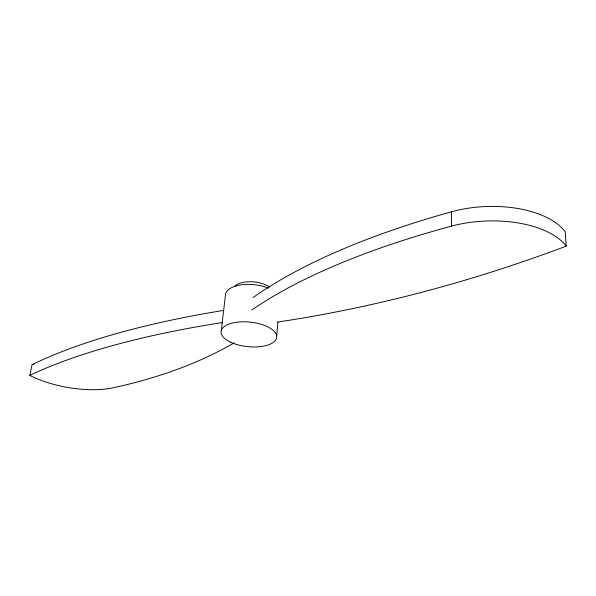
<?xml version="1.0" encoding="UTF-8"?>
<svg xmlns="http://www.w3.org/2000/svg" width="596" height="596" viewBox="0 0 596 596"><rect width="100%" height="100%" fill="white"/><g stroke="black" fill="none" stroke-linecap="round" stroke-linejoin="round"><path stroke-width="0.89" d="M276.693 335.846L277.922 322.004M221.317 330.333L225.66 293.552A27.446 13.015 5.9 0 1 268.349 288.159M234.109 342.909A1478.981 590.413 31.9 0 1 112.92 387.832A61.947 23.9 10 0 1 29.8 375.361L32.087 364.655A573.792 169.905 1.5 0 1 223.627 310.412M253.047 297.553A574.961 199.481 -3.7 0 1 451.41 211.811A82.695 42.093 -2.3 0 1 565.246 231.866L566.2 246.155C472.829 281.26 375.964 307.35 277.274 322.116M32.087 364.655L33.898 364.208M451.41 211.811L451.455 226.137A578.954 195.853 -3.5 0 0 251.758 310.024M29.8 375.361A576.719 166.351 1.6 0 1 222.189 322.592M451.455 226.137A83.321 41.437 -2.1 0 1 566.2 246.155M234.615 286.289A20.51 9.834 5.9 0 1 269.541 287.063M230.6 342.201A27.982 12.33 5.9 0 0 276.246 339.035A27.982 12.33 5.9 0 0 239.845 321.922A27.982 12.33 5.9 0 0 230.6 342.201"/></g></svg>
